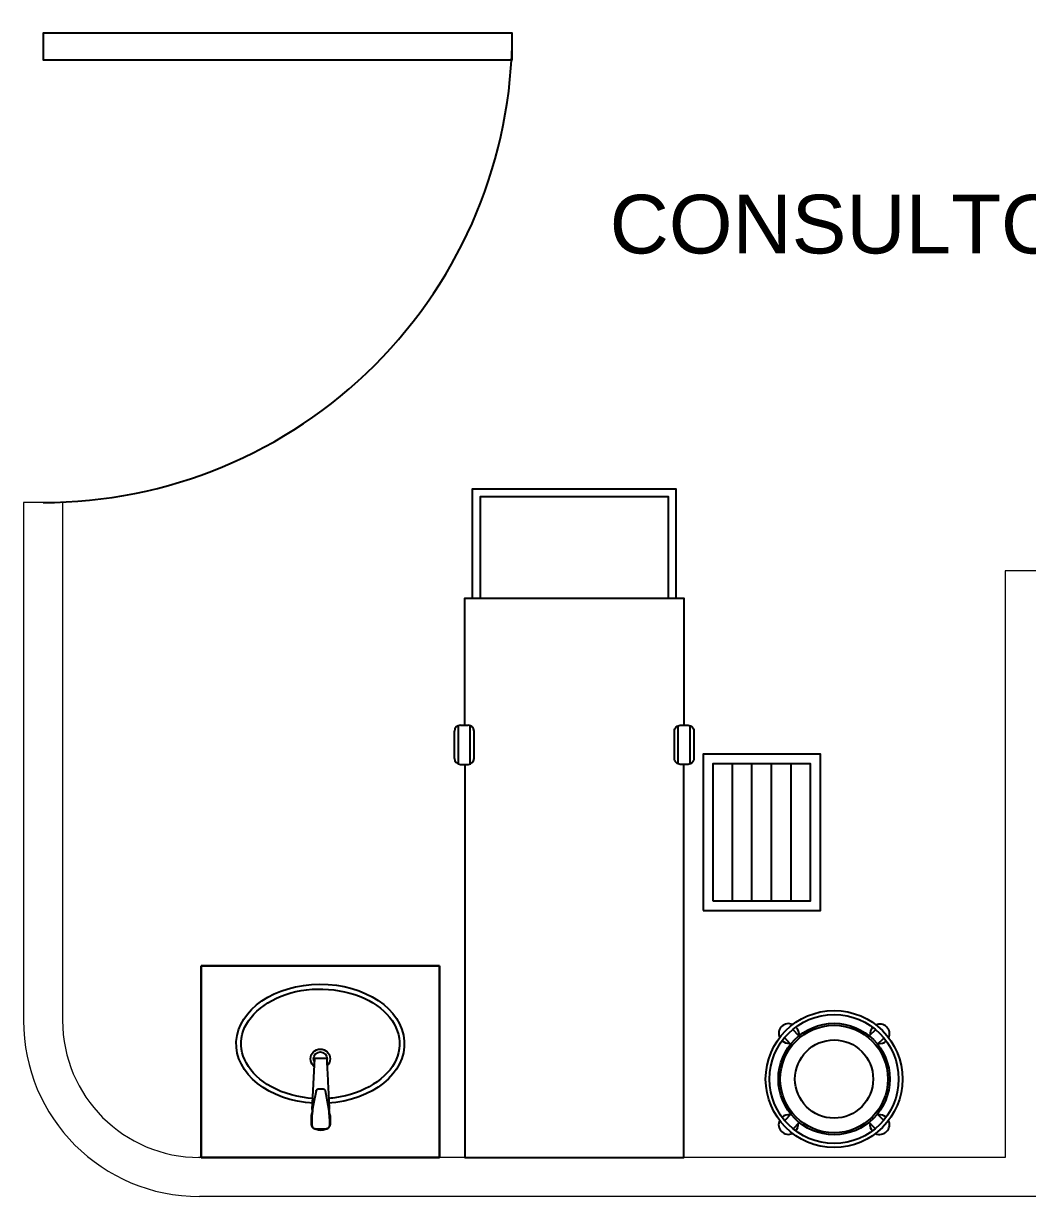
# Model space of a CAD drawing. Header units: metres. Extents: x -22 to 564, y 0 to 143.
# Drawn here: x 209.984 to 212.551, y 43.325 to 46.325 of the extents above; entities that cross this region are included whole.
import ezdxf

# ---------------------------------------------------------------- set-up
doc = ezdxf.new("R2010")
doc.units = ezdxf.units.M
for name, color, linetype in [('TEXTO', 7, 'Continuous'), ('XREF 2N NEURO-ONCOLOGIA$0$MOBILIARIO', 161, 'Continuous'), ('XREF 2N NEURO-ONCOLOGIA$0$Mobiliario Fijo', 40, 'Continuous'), ('XREF 2N NEURO-ONCOLOGIA$0$PUERTAS', 253, 'Continuous')]:
    doc.layers.add(name, color=color, linetype=linetype)
doc.layers.add('XREF 2N NEURO-ONCOLOGIA$0$MUROS DE TABLAROCA', color=150, linetype='Continuous', lineweight=13)
doc.styles.add('100 LOCALES 25', font='arial.ttf', dxfattribs={"height": 0.25})

# ---------------------------------------------------------------- blocks, each defined once
blk = doc.blocks.new('XREF 2N NEURO-ONCOLOGIA$0$CUBETA 12 LTS.')
for p, q in [((-0.107193, 0.080763), (-0.122394, 0.096965)), ((-0.085315, 0.10129), (-0.100517, 0.117493)), ((0.093809, 0.101638), (0.109011, 0.116827)), ((0.115013, 0.080416), (0.130215, 0.095605)), ((-0.10653, -0.099559), (-0.122948, -0.114999)), ((0.115057, -0.098956), (0.131518, -0.114375)), ((-0.085233, -0.120713), (-0.101762, -0.136257)), ((0.093885, -0.12023), (0.110437, -0.135735))]:
    blk.add_line(p, q)
for radius in [0.175, 0.165, 0.1425, 0.1375, 0.1]:
    blk.add_circle((0.004027, -0.009632), radius)
for centre, radius, start, end in [((-0.111456, 0.107229), 0.025, 66.133617, 204.756732), ((-0.111456, 0.107229), 0.025, 350.044859, 41.919413), ((0.1207, 0.107041), 0.025, 139.344017, 187.575864), ((0.1207, 0.107041), 0.025, 334.654696, 115.345304), ((-0.111456, 0.107229), 0.025, 227.399167, 276.306025), ((0.1207, 0.107041), 0.025, 261.31761, 310.655983), ((-0.112646, -0.126305), 0.025, 154.654696, 295.345304), ((-0.110622, -0.123922), 0.024704, 80.465615, 137.835052), ((-0.112646, -0.126305), 0.025, 67.57935, 68.880382), ((0.120578, -0.126426), 0.025, 244.596267, 25.284803), ((0.120578, -0.126426), 0.025, 49.285598, 96.259962), ((-0.112646, -0.126305), 0.025, 319.344017, 7.208592), ((0.120578, -0.126426), 0.025, 170.174837, 220.595826)]:
    blk.add_arc(centre, radius, start, end)
blk = doc.blocks.new('XREF 2N NEURO-ONCOLOGIA$0$31230244')
for p, q in [((0.025, -0.075), (0.375, -0.075)), ((0.025, -0.125), (0.375, -0.125)), ((0.025, -0.175), (0.375, -0.175)), ((0.025, -0.225), (0.375, -0.225))]:
    blk.add_line(p, q)
for points in [[(0, -0.3), (0, 0), (0.4, 0), (0.4, -0.3)], [(0.025, -0.275), (0.025, -0.025), (0.375, -0.025), (0.375, -0.275)]]:
    blk.add_lwpolyline(points, close=True)
blk = doc.blocks.new('XREF 2N NEURO-ONCOLOGIA$0$A$Cf520a948')
at = {"layer": 'XREF 2N NEURO-ONCOLOGIA$0$MOBILIARIO', "rotation": 179.9999999911152}
blk.add_blockref('XREF 2N NEURO-ONCOLOGIA$0$31230244', (0.2, -0.275), dxfattribs=at)
blk = doc.blocks.new('XREF 2N NEURO-ONCOLOGIA$0$MEEXUNIV')
for p, q in [((-0.2962, -1.0062), (-0.2962, -1.1045)), ((-0.2662, -1.0062), (-0.2662, -1.1045)), ((0.2662, -1.0062), (0.2662, -1.1045)), ((0.2912, -1.0053), (0.2712, -1.0053)), ((0.2562, -1.0203), (0.2562, -1.0903)), ((0.3062, -1.0203), (0.3062, -1.0903)), ((0.2912, -1.1053), (0.2712, -1.1053))]:
    blk.add_line(p, q)
for points in [[(0.28, -1.0053), (0.28, 0), (-0.28, 0), (-0.28, -1.0053)], [(0.2962, -1.0062), (0.2962, -1.1045)], [(0.28, -1.1053), (0.28, -1.43), (-0.28, -1.43), (-0.28, -1.1053)], [(0.26, -1.43), (0.26, -1.71), (-0.26, -1.71), (-0.26, -1.43)], [(0.24, -1.43), (0.24, -1.69), (-0.24, -1.69), (-0.24, -1.43)]]:
    blk.add_lwpolyline(points)
blk.add_lwpolyline([(-0.2912, -1.1053, -0.414214), (-0.3062, -1.0903), (-0.3062, -1.0203, -0.414214), (-0.2912, -1.0053), (-0.2712, -1.0053, -0.414214), (-0.2562, -1.0203), (-0.2562, -1.0903, -0.414214), (-0.2712, -1.1053)], format="xyb", close=True)
for centre, start, end in [((0.2712, -1.0203), 90, 180), ((0.2912, -1.0203), 360, 90), ((0.2712, -1.0903), 180, 270), ((0.2912, -1.0903), 270, 360)]:
    blk.add_arc(centre, 0.015, start, end)
blk = doc.blocks.new('XREF 2N NEURO-ONCOLOGIA$0$A$C35ba1ef8')
at = {"layer": 'XREF 2N NEURO-ONCOLOGIA$0$Mobiliario Fijo'}
for p, q in [((0.49, 0.61), (0, 0.61)), ((0, 0.61), (0, 0)), ((0, 0), (0, 0.61)), ((0, 0.61), (0.49, 0.61)), ((0.49, 0), (0.49, 0.61)), ((0.49, 0.61), (0.49, 0)), ((0, 0), (0.49, 0)), ((0.49, 0), (0, 0))]:
    blk.add_line(p, q, dxfattribs=at)
for radius in [0.025, 0.0175]:
    blk.add_circle((0.2377, 0.305), radius, dxfattribs=at)
at = {"layer": 'XREF 2N NEURO-ONCOLOGIA$0$Mobiliario Fijo', "extrusion": (0, 0, -1)}
blk.add_ellipse((0.1993, 0.305), major_axis=(0, -0.215), ratio=0.709302, start_param=4.791428, end_param=10.907664, dxfattribs=at)
at = {"layer": 'XREF 2N NEURO-ONCOLOGIA$0$Mobiliario Fijo'}
blk.add_open_spline([(0.3393, 0.2887), (0.337, 0.2492), (0.3265, 0.2108), (0.2777, 0.1213), (0.2246, 0.0929), (0.1271, 0.1171), (0.0818, 0.1714), (0.0497, 0.3139), (0.0644, 0.3976), (0.1377, 0.5016), (0.1921, 0.5201), (0.2874, 0.4783), (0.3279, 0.4156), (0.3382, 0.3351), (0.3389, 0.3282), (0.3393, 0.3213)], degree=3, knots=[4.791428, 4.791428, 4.791428, 4.791428, 5.367357, 5.367357, 6.457084, 6.457084, 7.54681, 7.54681, 8.636537, 8.636537, 9.726264, 9.726264, 10.81599, 10.81599, 10.916607, 10.916607, 10.916607, 10.916607], dxfattribs=at)
blk.add_wipeout([(0.4172, 0.3179), (0.4173, 0.3177), (0.4179, 0.3165), (0.4183, 0.3156), (0.4184, 0.3153), (0.4187, 0.3144), (0.4189, 0.3139), (0.4192, 0.3129), (0.4194, 0.312), (0.4197, 0.3107), (0.4198, 0.3102), (0.4199, 0.3094), (0.42, 0.3084), (0.4201, 0.3076), (0.4201, 0.3071), (0.4201, 0.3053), (0.42, 0.3038), (0.42, 0.3036), (0.4199, 0.3027), (0.4198, 0.3017), (0.4197, 0.3013), (0.4194, 0.3), (0.4194, 0.2998), (0.419, 0.2985), (0.4188, 0.2978), (0.4183, 0.2964), (0.4181, 0.2961), (0.4177, 0.2951), (0.4173, 0.2944), (0.4172, 0.2942), (0.4172, 0.2933), (0.4171, 0.2929), (0.417, 0.2921), (0.417, 0.2917), (0.4168, 0.2911), (0.4168, 0.2908), (0.4166, 0.2903), (0.4165, 0.2898), (0.4163, 0.2894), (0.4162, 0.2891), (0.416, 0.2887), (0.4157, 0.2882), (0.4156, 0.2879), (0.4153, 0.2874), (0.4149, 0.2869), (0.4146, 0.2864), (0.4144, 0.2861), (0.4143, 0.286), (0.414, 0.2857), (0.4138, 0.2855), (0.4136, 0.2853), (0.4134, 0.2851), (0.4131, 0.2848), (0.4129, 0.2846), (0.4126, 0.2844), (0.4124, 0.2842), (0.4121, 0.284), (0.4114, 0.2835), (0.411, 0.2832), (0.4106, 0.283), (0.4102, 0.2828), (0.4099, 0.2826), (0.4092, 0.2823), (0.4084, 0.2821), (0.4072, 0.2817), (0.4065, 0.2816), (0.405, 0.2814), (0.405, 0.2814), (0.4033, 0.2814), (0.3848, 0.2813), (0.3828, 0.2815), (0.3822, 0.2816), (0.3814, 0.2818), (0.3806, 0.282), (0.3801, 0.2822), (0.3794, 0.2825), (0.3786, 0.2829), (0.3779, 0.2833), (0.3776, 0.2835), (0.3673, 0.2842), (0.2767, 0.2888), (0.2373, 0.2908), (0.2367, 0.291), (0.2365, 0.2914), (0.2365, 0.2921), (0.2364, 0.2932), (0.2365, 0.3205), (0.2365, 0.3207), (0.2368, 0.3211), (0.2371, 0.3212), (0.2374, 0.3213), (0.3776, 0.3286), (0.3782, 0.329), (0.3799, 0.3298), (0.3809, 0.3301), (0.3822, 0.3304), (0.3833, 0.3306), (0.3856, 0.3307), (0.3895, 0.3307), (0.4057, 0.3306), (0.4074, 0.3303), (0.4099, 0.3294), (0.4117, 0.3284), (0.4131, 0.3272), (0.4144, 0.3259), (0.4159, 0.3235), (0.417, 0.3202), (0.4173, 0.3177), (0.4172, 0.2942), (0.4172, 0.2934), (0.4171, 0.2926), (0.4169, 0.2915), (0.4168, 0.2909), (0.4164, 0.291), (0.4162, 0.2903), (0.4161, 0.2898), (0.4157, 0.2889), (0.4154, 0.2882), (0.4151, 0.2877), (0.4143, 0.2866), (0.4139, 0.2862), (0.4131, 0.2854), (0.4131, 0.2854), (0.4124, 0.2848), (0.4118, 0.2845), (0.4114, 0.2842), (0.4107, 0.2839), (0.4101, 0.2836), (0.4092, 0.2833), (0.4086, 0.2832), (0.4081, 0.2831), (0.4075, 0.283), (0.4072, 0.283), (0.4067, 0.283), (0.4063, 0.283), (0.4063, 0.283), (0.4021, 0.283), (0.3991, 0.283), (0.3835, 0.2836), (0.3807, 0.2838), (0.3779, 0.284), (0.3759, 0.2842), (0.3733, 0.2845), (0.37, 0.2849), (0.32, 0.2942), (0.3186, 0.2947), (0.3177, 0.2952), (0.3172, 0.2955), (0.3165, 0.2962), (0.3158, 0.297), (0.3153, 0.2979), (0.3151, 0.2984), (0.3147, 0.3002), (0.3147, 0.3116), (0.3148, 0.3127), (0.3153, 0.3142), (0.3157, 0.3149), (0.3161, 0.3154), (0.3167, 0.3161), (0.3175, 0.3168), (0.3181, 0.3171), (0.3186, 0.3174), (0.32, 0.3178), (0.3211, 0.318), (0.3604, 0.3257), (0.3623, 0.326), (0.3641, 0.3263), (0.3663, 0.3266), (0.3678, 0.3268), (0.3698, 0.3271), (0.3708, 0.3273), (0.3724, 0.3275), (0.3737, 0.3276), (0.3747, 0.3277), (0.3762, 0.3279), (0.3779, 0.3281), (0.3844, 0.3286), (0.4067, 0.3291), (0.4079, 0.329), (0.4103, 0.3284), (0.4122, 0.3274), (0.4128, 0.3269), (0.4135, 0.3264), (0.414, 0.3258), (0.4144, 0.3253), (0.4149, 0.3246), (0.4155, 0.3237), (0.4158, 0.323), (0.4161, 0.3222), (0.4162, 0.3218), (0.4164, 0.3211), (0.4165, 0.3206), (0.4165, 0.32), (0.4165, 0.3196), (0.4165, 0.2929), (0.4165, 0.2922), (0.4165, 0.2916), (0.4164, 0.291), (0.4168, 0.2909), (0.417, 0.2919), (0.4171, 0.2923), (0.4171, 0.2927), (0.4172, 0.2933), (0.4172, 0.2939), (0.4172, 0.2944), (0.4174, 0.306)]).dxf.layer = 'XREF 2N NEURO-ONCOLOGIA$0$Mobiliario Fijo'
for p, q in [((0.3568, 0.325), (0.32, 0.3178)), ((0.32, 0.2942), (0.3568, 0.2871)), ((0.3673, 0.2842), (0.3674, 0.2842))]:
    blk.add_line(p, q, dxfattribs=at)
for points in [[(0.3991, 0.283), (0.4067, 0.283, 0.414214), (0.4165, 0.2929), (0.4165, 0.3192, 0.414214), (0.4067, 0.3291), (0.3991, 0.3291)], [(0.3674, 0.2842), (0.2373, 0.2908, 0.002922), (0.2373, 0.2908, -0.394171), (0.2365, 0.2916)]]:
    blk.add_lwpolyline(points, format="xyb", dxfattribs=at)
for centre, radius, start, end in [((0.3991, 0.1074), 0.2216, 90, 101.0142), ((0.3945, 0.306), 0.0257, 332.4904, 27.1455), ((0.3991, 0.5046), 0.2216, 258.9858, 270)]:
    blk.add_arc(centre, radius, start, end, dxfattribs=at)
for points, knots in [([(0.3776, 0.2835), (0.378, 0.2832), (0.379, 0.2826), (0.3808, 0.2819), (0.3836, 0.2813), (0.3872, 0.2813), (0.3929, 0.2814), (0.3981, 0.2814), (0.4028, 0.2814), (0.4057, 0.2814), (0.4083, 0.2819), (0.4105, 0.2829), (0.4123, 0.284), (0.4139, 0.2855), (0.4152, 0.2872), (0.4162, 0.2892), (0.4171, 0.2917), (0.4172, 0.2936), (0.4172, 0.2949), (0.4173, 0.2986), (0.4174, 0.3023), (0.4174, 0.306), (0.4174, 0.3098), (0.4173, 0.3135), (0.4172, 0.3172), (0.4172, 0.3178), (0.4172, 0.3191), (0.4169, 0.3212), (0.4161, 0.3232), (0.415, 0.3251), (0.4136, 0.3268), (0.412, 0.3283), (0.4101, 0.3294), (0.4081, 0.3302), (0.4053, 0.3308), (0.4017, 0.3308), (0.396, 0.3306), (0.3908, 0.3306), (0.3861, 0.3307), (0.3832, 0.3307), (0.3806, 0.3301), (0.3788, 0.3294), (0.3779, 0.3288), (0.3776, 0.3286)], [0, 0, 0, 0, 0.030155, 0.075225, 0.120291, 0.209196, 0.29837, 0.475282, 0.534978, 0.594602, 0.653475, 0.698568, 0.743661, 0.788756, 0.833851, 0.878921, 0.923991, 1, 1, 1, 2, 2, 2, 3, 3, 3, 3.037302, 3.083018, 3.128733, 3.174448, 3.220163, 3.26525, 3.310338, 3.355419, 3.400498, 3.489465, 3.578701, 3.755734, 3.815479, 3.875151, 3.934065, 3.97918, 4, 4, 4, 4]), ([(0.2365, 0.2916), (0.2365, 0.2916), (0.2365, 0.2916), (0.2365, 0.2916), (0.2365, 0.2916), (0.2365, 0.2916), (0.2365, 0.2916), (0.2364, 0.2964), (0.2363, 0.3012), (0.2362, 0.306), (0.2363, 0.3108), (0.2364, 0.3157), (0.2365, 0.3205), (0.2365, 0.3205), (0.2365, 0.3205), (0.2365, 0.3205), (0.2365, 0.3205), (0.2365, 0.3205), (0.2365, 0.3205), (0.2365, 0.3205), (0.2365, 0.3205), (0.2365, 0.3205), (0.2365, 0.3205), (0.2365, 0.3205), (0.2365, 0.3205), (0.2365, 0.3205), (0.2365, 0.3205), (0.2365, 0.3205), (0.2365, 0.3205), (0.2365, 0.3205), (0.2365, 0.3205)], [7, 7, 7, 7, 8, 8, 8, 9, 9, 9, 10, 10, 10, 11, 11, 11, 12, 12, 12, 13, 13, 13, 14, 14, 14, 15, 15, 15, 16, 16, 16, 17, 17, 17, 17]), ([(0.2362, 0.306), (0.2362, 0.306), (0.2362, 0.306), (0.2362, 0.306), (0.2362, 0.306)], [0, 0, 0, 0, 0.002816, 1, 1, 1, 1]), ([(0.32, 0.2942), (0.3194, 0.2944), (0.3179, 0.2949), (0.3162, 0.2963), (0.315, 0.2982), (0.3147, 0.2997), (0.3146, 0.3006), (0.3146, 0.3008), (0.3146, 0.3043), (0.3146, 0.3078), (0.3146, 0.3113), (0.3146, 0.3114), (0.3147, 0.3123), (0.315, 0.3139), (0.3161, 0.3156), (0.3176, 0.317), (0.319, 0.3176), (0.3199, 0.3178), (0.32, 0.3178)], [0, 0, 0, 0, 0.234233, 0.499666, 0.704873, 0.949506, 1, 1, 1, 2, 2, 2, 2.050461, 2.294933, 2.500004, 2.704389, 2.948859, 3, 3, 3, 3]), ([(0.3776, 0.3286), (0.3775, 0.3286), (0.3767, 0.3285), (0.3753, 0.3284), (0.3731, 0.3282), (0.3703, 0.3281), (0.3682, 0.3279), (0.3671, 0.3279)], [0.6038179, 0.6038179, 0.6038179, 0.6038179, 0.6217035, 0.6863283, 0.7680475, 0.8726046, 1, 1, 1, 1]), ([(0.3674, 0.2842), (0.3674, 0.2842), (0.3674, 0.2842), (0.3674, 0.2843), (0.3674, 0.2843)], [0, 0, 0, 0, 0.566627, 1, 1, 1, 1]), ([(0.3674, 0.2842), (0.3685, 0.2841), (0.3704, 0.284), (0.3731, 0.2838), (0.3751, 0.2837), (0.3765, 0.2836), (0.3773, 0.2835), (0.3776, 0.2835), (0.3776, 0.2835)], [0, 0, 0, 0, 0.1168544, 0.2231045, 0.306143, 0.3531837, 0.387216, 0.3894105, 0.3894105, 0.3894105, 0.3894105])]:
    blk.add_open_spline(points, degree=3, knots=knots, dxfattribs=at)
blk.add_rational_spline([(0.2365, 0.3205), (0.2365, 0.3212), (0.2373, 0.3213), (0.3023, 0.3246), (0.3674, 0.3279)], [1, 0.731045521611, 1, 1, 1], degree=2, knots=[0, 0, 0, 1.501887, 1.501887, 2.501887, 2.501887, 2.501887], dxfattribs=at)
blk = doc.blocks.new('XREF 2N NEURO-ONCOLOGIA')
at = {"layer": 'XREF 2N NEURO-ONCOLOGIA$0$MUROS DE TABLAROCA'}
for p, q in [((11.6489, 37.0576), (10.3239, 37.0576)), ((11.6489, 36.9576), (11.6489, 37.0576)), ((11.6489, 36.9576), (10.3239, 36.9576)), ((9.9739, 34.5467), (9.9739, 36.6101)), ((11.4739, 34.5467), (9.9739, 34.5467)), ((11.4739, 34.4367), (11.4739, 34.5467))]:
    blk.add_line(p, q, dxfattribs=at)
blk.add_lwpolyline([(13.2573, 27.6106), (9.8739, 27.6106), (9.8739, 36.6076)], dxfattribs=at)
at = {"layer": 'XREF 2N NEURO-ONCOLOGIA$0$PUERTAS', "elevation": 0}
blk.add_lwpolyline([(11.6489, 37.0076, 0.414214), (12.8489, 35.8076), (12.8489, 37.0076), (12.7808, 37.0076), (12.7808, 35.8076), (12.8489, 35.8076)], format="xyb", dxfattribs=at)
at = {"layer": 'XREF 2N NEURO-ONCOLOGIA$0$MOBILIARIO'}
for name, p, rotation in [('XREF 2N NEURO-ONCOLOGIA$0$MEEXUNIV', (9.9739, 35.6491, 0.0277), 90.00000000000001), ('XREF 2N NEURO-ONCOLOGIA$0$CUBETA 12 LTS.', (10.1785, 34.9749, 0.0277), 180)]:
    blk.add_blockref(name, p, dxfattribs=dict(at, rotation=rotation))
at = {"layer": 'XREF 2N NEURO-ONCOLOGIA$0$MOBILIARIO', "xscale": -1}
blk.add_blockref('XREF 2N NEURO-ONCOLOGIA$0$A$Cf520a948', (10.8052, 35.2946, 0.0277), dxfattribs=at)
at = {"layer": 'XREF 2N NEURO-ONCOLOGIA$0$Mobiliario Fijo', "rotation": 180}
blk.add_blockref('XREF 2N NEURO-ONCOLOGIA$0$A$C35ba1ef8', (10.4639, 36.6034, 0), dxfattribs=at)
at = {"layer": 'XREF 2N NEURO-ONCOLOGIA$0$MUROS DE TABLAROCA'}
for radius in [0.45, 0.35]:
    blk.add_arc((10.3239, 36.6076), radius, 90, 180, dxfattribs=at)

msp = doc.modelspace()

# ---------------------------------------------------------------- block references
at = {"rotation": 90}
msp.add_blockref('XREF 2N NEURO-ONCOLOGIA', (247.0412, 33.4511), dxfattribs=at)

# ---------------------------------------------------------------- next in the draw order: texts
at = {"layer": 'TEXTO', "insert": (211.095, 45.8869, 0), "char_height": 0.15, "width": 2.486768, "attachment_point": 1, "style": '100 LOCALES 25'}
msp.add_mtext('\\pxqc;CONSULTORIO 1', dxfattribs=at)

doc.saveas('drawing.dxf')
